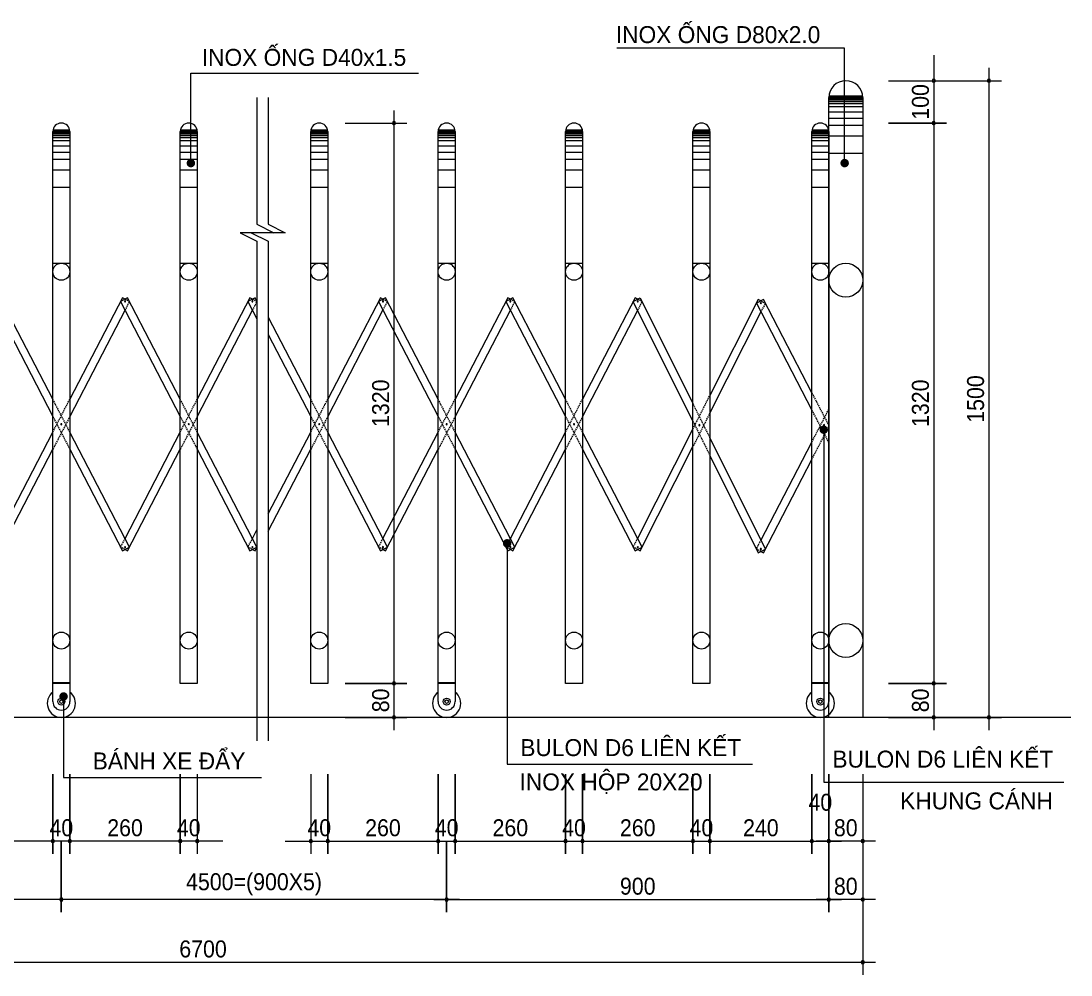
# Model space of a CAD drawing. Header units: millimetres. Extents: x 3688 to 22843, y 1964 to 12296.
# Drawn here: x 5335 to 7831, y 9958 to 12227 of the extents above; entities that cross this region are included whole.
import ezdxf

# ---------------------------------------------------------------- set-up
doc = ezdxf.new("R2010")
doc.units = ezdxf.units.MM
doc.linetypes.add('IMPORT-HIDDEN _9_', pattern=[4.6875, 3.125, -1.5625])
for name, color, linetype, lineweight in [('CTL_CHI TIET CONG XEP INOX_dwg-1', 7, 'Continuous', 18), ('dim', 7, 'Continuous', 18), ('hatch', 7, 'Continuous', 18), ('hatch-1', 7, 'IMPORT-HIDDEN _9_', 18), ('KHUNG CAT', 7, 'Continuous', 18), ('MAT-CAT', 7, 'Continuous', 18), ('NET CAT', 7, 'Continuous', 18), ('NET-THAY', 7, 'Continuous', 18), ('Text', 7, 'Continuous', 18), ('THAY', 7, 'Continuous', 18)]:
    doc.layers.add(name, color=color, linetype=linetype, lineweight=lineweight)
doc.styles.add('Arial', font='arial.ttf', dxfattribs={"width": 0.9, "height": 40.380656})
doc.styles.add('VNI-Aptima', font='', dxfattribs={"height": 40.380656})
doc.styles.get('VNI-Aptima').set_extended_font_data('VNI-Aptima')

# ---------------------------------------------------------------- blocks, each defined once
blk = doc.blocks.new('CTL_CHI TIET CONG XEP INOX_dwg__DotSmall-2645543-CHI TIẾT CHUNG-CẤU TẠO CỔNG XẾP')
at = {"layer": 'dim'}
for start, end in [(0, 180), (180, 0)]:
    blk.add_arc((4502.1, 8270), 3.79, start, end, dxfattribs=at)
blk = doc.blocks.new('CTL_CHI TIET CONG XEP INOX_dwg_mbbx-2645544-CHI TIẾT CHUNG-CẤU TẠO CỔNG XẾP')
at = {"layer": 'MAT-CAT'}
blk.add_line((4542.5, 10652.2), (4502.1, 10652.2), dxfattribs=at)
for radius in [8.08, 4.04]:
    blk.add_circle((4522.3, 10607.8), radius, dxfattribs=at)
blk.add_arc((4522.3, 10603.9), 33.5, 127.1232, 52.8768, dxfattribs=at)
at = {"layer": 'THAY'}
for p, q in [((4502.1, 10607.8), (4502.1, 10652.2)), ((4542.5, 10652.2), (4542.5, 10607.8))]:
    blk.add_line(p, q, dxfattribs=at)
blk.add_arc((4522.3, 10607.8), 20.2, 180, 0, dxfattribs=at)
blk = doc.blocks.new('CTL_CHI TIET CONG XEP INOX_dwg__DotSmall-2645548-CHI TIẾT CHUNG-CẤU TẠO CỔNG XẾP')
at = {"layer": 'hatch'}
for start, end in [(90, 270), (270, 90)]:
    blk.add_arc((6221.6, 11983.8), 3.79, start, end, dxfattribs=at)
blk = doc.blocks.new('CTL_CHI TIET CONG XEP INOX_dwg-2643804-CHI TIẾT CHUNG-CẤU TẠO CỔNG XẾP')
at = {"layer": 'Text'}
for points in [[(5738.7, 11878.5), (5741.4, 11878.9), (5743.8, 11879.9), (5745.9, 11881.5), (5747.5, 11883.6), (5748.5, 11886), (5748.8, 11888.6), (5748.5, 11891.2), (5747.5, 11893.7), (5745.9, 11895.7), (5743.8, 11897.4), (5741.4, 11898.4), (5738.7, 11898.7), (5736.1, 11898.4), (5733.7, 11897.4), (5731.6, 11895.7), (5730, 11893.7), (5729, 11891.2), (5728.6, 11888.6), (5729, 11886), (5730, 11883.6), (5731.6, 11881.5), (5733.7, 11879.9), (5736.1, 11878.9)], [(7293.1, 11878.5), (7295.7, 11878.9), (7298.2, 11879.9), (7300.3, 11881.5), (7301.9, 11883.6), (7302.9, 11886), (7303.2, 11888.6), (7302.9, 11891.2), (7301.9, 11893.7), (7300.3, 11895.7), (7298.2, 11897.4), (7295.7, 11898.4), (7293.1, 11898.7), (7290.5, 11898.4), (7288.1, 11897.4), (7286, 11895.7), (7284.4, 11893.7), (7283.4, 11891.2), (7283, 11888.6), (7283.4, 11886), (7284.4, 11883.6), (7286, 11881.5), (7288.1, 11879.9), (7290.5, 11878.9)], [(7243.4, 11244.5), (7246, 11244.9), (7248.4, 11245.9), (7250.5, 11247.5), (7252.1, 11249.6), (7253.1, 11252), (7253.5, 11254.6), (7253.1, 11257.2), (7252.1, 11259.7), (7250.5, 11261.7), (7248.4, 11263.4), (7246, 11264.4), (7243.4, 11264.7), (7240.8, 11264.4), (7238.3, 11263.4), (7236.2, 11261.7), (7234.6, 11259.7), (7233.6, 11257.2), (7233.3, 11254.6), (7233.6, 11252), (7234.6, 11249.6), (7236.2, 11247.5), (7238.3, 11245.9), (7240.8, 11244.9)], [(6490.6, 10974.3), (6493.2, 10974.6), (6495.7, 10975.7), (6497.8, 10977.3), (6499.4, 10979.3), (6500.4, 10981.8), (6500.7, 10984.4), (6500.4, 10987), (6499.4, 10989.4), (6497.8, 10991.5), (6495.7, 10993.1), (6493.2, 10994.1), (6490.6, 10994.5), (6488, 10994.1), (6485.6, 10993.1), (6483.5, 10991.5), (6481.9, 10989.4), (6480.9, 10987), (6480.5, 10984.4), (6480.9, 10981.8), (6481.9, 10979.3), (6483.5, 10977.3), (6485.6, 10975.7), (6488, 10974.6)], [(5436.2, 10610), (5438.8, 10610.3), (5441.2, 10611.4), (5443.3, 10613), (5444.9, 10615), (5445.9, 10617.5), (5446.3, 10620.1), (5445.9, 10622.7), (5444.9, 10625.1), (5443.3, 10627.2), (5441.2, 10628.8), (5438.8, 10629.8), (5436.2, 10630.2), (5433.5, 10629.8), (5431.1, 10628.8), (5429, 10627.2), (5427.4, 10625.1), (5426.4, 10622.7), (5426.1, 10620.1), (5426.4, 10617.5), (5427.4, 10615), (5429, 10613), (5431.1, 10611.4), (5433.5, 10610.3)]]:
    blk.add_hatch(color=256, dxfattribs=at).paths.add_polyline_path(points)
at = {"layer": 'dim'}
for p, q in [((7636.1, 12115), (7636.1, 10540.2)), ((7397.5, 12084.7), (7535.2, 12084.7)), ((7436.4, 12084.7), (7666.4, 12084.7)), ((7505, 12014.1), (7505, 10620.9)), ((7505, 10681.5), (7505, 10540.2)), ((7397.5, 10570.4), (7535.2, 10570.4)), ((7436.4, 10570.4), (7666.4, 10570.4)), ((5753.9, 10435.7), (5753.9, 10245.8)), ((6023.8, 10435.7), (6023.8, 10245.8)), ((7336.2, 10435.7), (7336.2, 10245.8)), ((7336.2, 10298.4), (7336.2, 10106.9)), ((5440.9, 10276.1), (5117.9, 10276.1)), ((5743.8, 10276.1), (5420.7, 10276.1)), ((6033.9, 10276.1), (6357, 10276.1)), ((6336.8, 10276.1), (6659.8, 10276.1)), ((6639.7, 10276.1), (6962.7, 10276.1)), ((6942.5, 10276.1), (7245.4, 10276.1)), ((7184.8, 10276.1), (7285.7, 10276.1)), ((7366.5, 10276.1), (7225.2, 10276.1)), ((5461.1, 10137.1), (4492, 10137.1)), ((6377.2, 10137.1), (5400.6, 10137.1)), ((6316.6, 10137.1), (7285.7, 10137.1)), ((7366.5, 10137.1), (7225.2, 10137.1)), ((7336.2, 10137.1), (7336.2, 9957.7)), ((4168.9, 9988), (7366.5, 9988))]:
    blk.add_line(p, q, dxfattribs=at)
at = {"layer": 'dim', "flags": 128}
for points in [[(7505, 12145.3), (7505, 12084.7), (7505, 11983.8), (7505, 11923.2)], [(7255.5, 10298.4), (7255.5, 10106.9), (7255.5, 10258.5)], [(5511.6, 10276.1), (5451, 10276.1), (5410.6, 10276.1), (5350.1, 10276.1)], [(5814.5, 10276.1), (5753.9, 10276.1), (5713.5, 10276.1), (5652.9, 10276.1)], [(5963.3, 10276.1), (6023.8, 10276.1), (6064.2, 10276.1), (6124.8, 10276.1)], [(6266.1, 10276.1), (6326.7, 10276.1), (6367.1, 10276.1), (6427.7, 10276.1)], [(6569, 10276.1), (6629.6, 10276.1), (6669.9, 10276.1), (6730.5, 10276.1)], [(6871.8, 10276.1), (6932.4, 10276.1), (6972.8, 10276.1), (7033.4, 10276.1)]]:
    blk.add_lwpolyline(points, dxfattribs=at)
for points in [[(7535.2, 11983.8), (7397.5, 11983.8)], [(7535.2, 10651.2), (7397.5, 10651.2)], [(5410.6, 10245.8), (5410.6, 10435.7)], [(5451, 10245.8), (5451, 10435.7)], [(5713.5, 10245.8), (5713.5, 10435.7)], [(6064.2, 10245.8), (6064.2, 10435.7)], [(6326.7, 10245.8), (6326.7, 10435.7)], [(6367.1, 10245.8), (6367.1, 10435.7)], [(6629.6, 10245.8), (6629.6, 10435.7)], [(6669.9, 10245.8), (6669.9, 10435.7)], [(6932.4, 10245.8), (6932.4, 10435.7)], [(6972.8, 10245.8), (6972.8, 10435.7)], [(7215.1, 10245.8), (7215.1, 10435.7)], [(7255.5, 10245.8), (7255.5, 10435.7)], [(5430.8, 10106.9), (5430.8, 10276.1)], [(6346.9, 10106.9), (6346.9, 10276.1)]]:
    blk.add_lwpolyline(points, close=True, dxfattribs=at)
at = {"layer": 'hatch'}
for p, q in [((7336.1, 12046.8), (7255.5, 12046.8)), ((7336.2, 12045.6), (7255.5, 12045.6)), ((7336.2, 12044.3), (7255.5, 12044.3)), ((7336.2, 12041.5), (7255.5, 12041.5)), ((7336.2, 12038.5), (7255.5, 12038.5)), ((7336.2, 12034.5), (7255.5, 12034.5)), ((7335.9, 12048), (7255.6, 12048)), ((6221.6, 12014.1), (6221.6, 10620.9)), ((7336.2, 12029.4), (7255.5, 12029.4)), ((7336.2, 12022.4), (7255.5, 12022.4)), ((7336.2, 12009.9), (7255.5, 12009.9)), ((6105.5, 11983.8), (6251.9, 11983.8)), ((7336.2, 11994.8), (7255.5, 11994.8)), ((5451, 11963.6), (5410.6, 11963.6)), ((5451, 11960.8), (5410.6, 11960.8)), ((5451, 11957.7), (5410.6, 11957.7)), ((5451, 11964.8), (5410.7, 11964.8)), ((5450.9, 11966), (5410.8, 11966)), ((5450.7, 11967.3), (5411, 11967.3)), ((5753.9, 11964.8), (5713.5, 11964.8)), ((5753.9, 11963.6), (5713.5, 11963.6)), ((5753.9, 11960.8), (5713.5, 11960.8)), ((5753.9, 11957.7), (5713.5, 11957.7)), ((5753.7, 11966), (5713.7, 11966)), ((5753.5, 11967.3), (5713.8, 11967.3)), ((6064.2, 11963.6), (6023.8, 11963.6)), ((6064.2, 11960.8), (6023.8, 11960.8)), ((6064.2, 11957.7), (6023.8, 11957.7)), ((6064.2, 11964.8), (6023.9, 11964.8)), ((6064.1, 11966), (6024, 11966)), ((6063.9, 11967.3), (6024.2, 11967.3)), ((6367.1, 11964.8), (6326.7, 11964.8)), ((6367.1, 11963.6), (6326.7, 11963.6)), ((6367.1, 11960.8), (6326.7, 11960.8)), ((6367.1, 11957.7), (6326.7, 11957.7)), ((6366.9, 11966), (6326.9, 11966)), ((6366.7, 11967.3), (6327, 11967.3)), ((6669.9, 11964.8), (6629.6, 11964.8)), ((6669.9, 11963.6), (6629.6, 11963.6)), ((6669.9, 11960.8), (6629.6, 11960.8)), ((6669.9, 11957.7), (6629.6, 11957.7)), ((6669.8, 11966), (6629.7, 11966)), ((6669.6, 11967.3), (6629.9, 11967.3)), ((6972.8, 11964.8), (6932.4, 11964.8)), ((6972.8, 11963.6), (6932.4, 11963.6)), ((6972.8, 11960.8), (6932.4, 11960.8)), ((6972.8, 11957.7), (6932.4, 11957.7)), ((6972.6, 11966), (6932.6, 11966)), ((6972.4, 11967.3), (6932.8, 11967.3)), ((7255.5, 11964.8), (7215.1, 11964.8)), ((7255.5, 11963.6), (7215.1, 11963.6)), ((7255.5, 11960.8), (7215.1, 11960.8)), ((7255.5, 11957.7), (7215.1, 11957.7)), ((7255.3, 11966), (7215.2, 11966)), ((7255.1, 11967.3), (7215.4, 11967.3)), ((7336.2, 11977.8), (7255.5, 11977.8)), ((5451, 11953.7), (5410.6, 11953.7)), ((5451, 11948.7), (5410.6, 11948.7)), ((5451, 11941.6), (5410.6, 11941.6)), ((5753.9, 11953.7), (5713.5, 11953.7)), ((5753.9, 11948.7), (5713.5, 11948.7)), ((5753.9, 11941.6), (5713.5, 11941.6)), ((6064.2, 11953.7), (6023.8, 11953.7)), ((6064.2, 11948.7), (6023.8, 11948.7)), ((6064.2, 11941.6), (6023.8, 11941.6)), ((6367.1, 11953.7), (6326.7, 11953.7)), ((6367.1, 11948.7), (6326.7, 11948.7)), ((6367.1, 11941.6), (6326.7, 11941.6)), ((6669.9, 11953.7), (6629.6, 11953.7)), ((6669.9, 11948.7), (6629.6, 11948.7)), ((6669.9, 11941.6), (6629.6, 11941.6)), ((6972.8, 11953.7), (6932.4, 11953.7)), ((6972.8, 11948.7), (6932.4, 11948.7)), ((6972.8, 11941.6), (6932.4, 11941.6)), ((7255.5, 11953.7), (7215.1, 11953.7)), ((7255.5, 11948.7), (7215.1, 11948.7)), ((7255.5, 11941.6), (7215.1, 11941.6)), ((7336.2, 11952.5), (7255.5, 11952.5)), ((5451, 11929.2), (5410.6, 11929.2)), ((5451, 11914.1), (5410.6, 11914.1)), ((5753.9, 11929.2), (5713.5, 11929.2)), ((5753.9, 11914.1), (5713.5, 11914.1)), ((6064.2, 11929.2), (6023.8, 11929.2)), ((6064.2, 11914.1), (6023.8, 11914.1)), ((6367.1, 11929.2), (6326.7, 11929.2)), ((6367.1, 11914.1), (6326.7, 11914.1)), ((6669.9, 11929.2), (6629.6, 11929.2)), ((6669.9, 11914.1), (6629.6, 11914.1)), ((6972.8, 11929.2), (6932.4, 11929.2)), ((6972.8, 11914.1), (6932.4, 11914.1)), ((7255.5, 11929.2), (7215.1, 11929.2)), ((7255.5, 11914.1), (7215.1, 11914.1)), ((7336.2, 11911.4), (7255.5, 11911.4)), ((5451, 11897.1), (5410.6, 11897.1)), ((5753.9, 11897.1), (5713.5, 11897.1)), ((6064.2, 11897.1), (6023.8, 11897.1)), ((6367.1, 11897.1), (6326.7, 11897.1)), ((6669.9, 11897.1), (6629.6, 11897.1)), ((6972.8, 11897.1), (6932.4, 11897.1)), ((7255.5, 11897.1), (7215.1, 11897.1)), ((5451, 11871.7), (5410.6, 11871.7)), ((5753.9, 11871.7), (5713.5, 11871.7)), ((6064.2, 11871.7), (6023.8, 11871.7)), ((6367.1, 11871.7), (6326.7, 11871.7)), ((6669.9, 11871.7), (6629.6, 11871.7)), ((6972.8, 11871.7), (6932.4, 11871.7)), ((7255.5, 11871.7), (7215.1, 11871.7)), ((5451, 11830.6), (5410.6, 11830.6)), ((5753.9, 11830.6), (5713.5, 11830.6)), ((6064.2, 11830.6), (6023.8, 11830.6)), ((6367.1, 11830.6), (6326.7, 11830.6)), ((6669.9, 11830.6), (6629.6, 11830.6)), ((6972.8, 11830.6), (6932.4, 11830.6)), ((7255.5, 11830.6), (7215.1, 11830.6)), ((6221.6, 10681.5), (6221.6, 10540.2)), ((6105.5, 10570.4), (6251.9, 10570.4))]:
    blk.add_line(p, q, dxfattribs=at)
at = {"layer": 'hatch', "flags": 128}
blk.add_lwpolyline([(6251.9, 10651.2), (6105.5, 10651.2)], close=True, dxfattribs=at)
at = {"layer": 'hatch-1'}
for p, q in [((6932.4, 11256.3), (6972.8, 11336.3)), ((7215.1, 11342.1), (7255.5, 11264.1)), ((5410.6, 11249.1), (5451, 11327)), ((5451, 11249.1), (5410.6, 11327)), ((5713.5, 11249.1), (5753.9, 11327)), ((5753.9, 11249.1), (5713.5, 11327)), ((6023.8, 11249.1), (6064.2, 11327)), ((6064.2, 11249.1), (6023.8, 11327)), ((6326.7, 11249.1), (6367.1, 11327)), ((6367.1, 11249.1), (6326.7, 11327)), ((6629.6, 11249.1), (6669.9, 11327)), ((6669.9, 11249.1), (6629.6, 11327)), ((6972.8, 11235.8), (6932.4, 11317)), ((5451, 11285.9), (5410.6, 11208)), ((5410.6, 11285.9), (5451, 11208)), ((5753.9, 11285.9), (5713.5, 11208)), ((5713.5, 11285.9), (5753.9, 11208)), ((6064.2, 11285.9), (6023.8, 11208)), ((6023.8, 11285.9), (6064.2, 11208)), ((6367.1, 11285.9), (6326.7, 11208)), ((6326.7, 11285.9), (6367.1, 11208)), ((6669.9, 11285.9), (6629.6, 11208)), ((6629.6, 11285.9), (6669.9, 11208)), ((6972.8, 11294.6), (6932.4, 11214.5)), ((7215.1, 11225.2), (7255.5, 11303.1)), ((7215.1, 11301), (7255.5, 11223)), ((6932.4, 11274.5), (6972.8, 11193.3)), ((7215.1, 11184.1), (7255.5, 11262))]:
    blk.add_line(p, q, dxfattribs=at)
at = {"layer": 'hatch-1', "flags": 128}
for points in [[(5582.3, 11565.4), (5592.9, 11559.8), (5582.3, 11539.3)], [(5885.1, 11565.4), (5895.8, 11559.8), (5885.1, 11539.3)], [(6195.5, 11565.4), (6206.1, 11559.8), (6195.5, 11539.3)], [(6498.3, 11565.4), (6509, 11559.8), (6498.3, 11539.3)], [(6801.2, 11565.4), (6811.8, 11559.8), (6801.2, 11539.3)], [(7093.9, 11560.9), (7104.6, 11555.4), (7093.9, 11534.9)], [(5582.3, 10969.7), (5571.6, 10975.2), (5582.3, 10995.7)], [(5885.1, 10969.7), (5874.5, 10975.2), (5885.1, 10995.7)], [(6195.5, 10969.7), (6184.8, 10975.2), (6195.5, 10995.7)], [(6498.3, 10969.7), (6487.7, 10975.2), (6498.3, 10995.7)], [(6801.2, 10969.7), (6790.5, 10975.2), (6801, 10996)], [(7093.9, 10965.2), (7083.3, 10970.8), (7093.9, 10991.3)]]:
    blk.add_lwpolyline(points, dxfattribs=at)
at = {"layer": 'KHUNG CAT', "flags": 128}
for points in [[(5896, 12044.3), (5896, 11743.2), (5936.4, 11723), (5855.6, 11723), (5896, 11702.8), (5896, 10514.4)], [(5922.9, 12044.3), (5922.9, 11743.2), (5963.3, 11723), (5882.5, 11723), (5922.9, 11702.8), (5922.9, 10514.4)]]:
    blk.add_lwpolyline(points, dxfattribs=at)
at = {"layer": 'MAT-CAT'}
for p, q in [((5582.3, 11539.3), (5451, 11285.9)), ((5885.1, 11539.3), (5753.9, 11285.9)), ((6195.5, 11539.3), (6064.2, 11285.9)), ((6498.3, 11539.3), (6367.1, 11285.9)), ((6801.2, 11539.3), (6669.9, 11285.9)), ((7093.9, 11534.9), (6972.8, 11294.6)), ((5922.9, 11521.9), (6023.8, 11327)), ((5922.9, 11480.8), (6023.8, 11285.9)), ((5279.4, 10995.7), (5410.6, 11249.1)), ((5582.3, 10995.7), (5713.5, 11249.1)), ((5922.9, 11054.3), (6023.8, 11249.1)), ((6195.5, 10995.7), (6326.7, 11249.1)), ((6498.3, 10995.7), (6629.6, 11249.1)), ((6932.4, 11256.3), (6801, 10996)), ((7093.9, 10991.3), (7215.1, 11225.2)), ((5922.9, 11013.1), (6023.8, 11208)), ((5885.1, 10995.7), (5896, 11016.7))]:
    blk.add_line(p, q, dxfattribs=at)
at = {"layer": 'MAT-CAT', "flags": 128}
for points in [[(5410.6, 11327), (5285.6, 11568.5), (5268.8, 11559.8), (5410.6, 11285.9)], [(5582.3, 11565.4), (5576.1, 11568.5), (5451, 11327)], [(5713.5, 11327), (5588.4, 11568.5), (5571.6, 11559.8), (5713.5, 11285.9)], [(5885.1, 11565.4), (5879, 11568.5), (5753.9, 11327)], [(5896, 11559.4), (5891.3, 11568.5), (5874.5, 11559.8), (5896, 11518.3)], [(6195.5, 11565.4), (6189.3, 11568.5), (6064.2, 11327)], [(6326.7, 11327), (6201.6, 11568.5), (6184.8, 11559.8), (6326.7, 11285.9)], [(6498.3, 11565.4), (6492.2, 11568.5), (6367.1, 11327)], [(6629.6, 11327), (6504.5, 11568.5), (6487.7, 11559.8), (6629.6, 11285.9)], [(6801.2, 11565.4), (6795, 11568.5), (6669.9, 11327)], [(6932.4, 11274.5), (6790.5, 11559.8), (6807.3, 11568.5), (6932.4, 11317)], [(7093.9, 11560.9), (7087.8, 11564.1), (6972.8, 11336.3)], [(7215.1, 11342.1), (7100.1, 11564.1), (7083.3, 11555.4), (7215.1, 11301)], [(5451, 11208), (5576.1, 10966.5), (5592.9, 10975.2), (5451, 11249.1)], [(5753.9, 11208), (5879, 10966.5), (5895.8, 10975.2), (5753.9, 11249.1)], [(6064.2, 11208), (6189.3, 10966.5), (6206.1, 10975.2), (6064.2, 11249.1)], [(6367.1, 11208), (6492.2, 10966.5), (6509, 10975.2), (6367.1, 11249.1)], [(6669.9, 11208), (6795, 10966.5), (6811.8, 10975.2), (6669.9, 11249.1)], [(6972.8, 11193.3), (7087.8, 10962.1), (7104.6, 10970.8), (6972.8, 11235.8)], [(6801.2, 10969.7), (6807.3, 10966.5), (6932.4, 11214.5)], [(5279.4, 10969.7), (5285.6, 10966.5), (5410.6, 11208)], [(5582.3, 10969.7), (5588.4, 10966.5), (5713.5, 11208)], [(6195.5, 10969.7), (6201.6, 10966.5), (6326.7, 11208)], [(6498.3, 10969.7), (6504.5, 10966.5), (6629.6, 11208)], [(7093.9, 10965.2), (7100.1, 10962.1), (7215.1, 11184.1)], [(5885.1, 10969.7), (5891.3, 10966.5), (5896, 10975.6)]]:
    blk.add_lwpolyline(points, dxfattribs=at)
at = {"layer": 'MAT-CAT'}
for centre, start, end in [((5582.3, 11559.8), 0, 180), ((5582.3, 11559.8), 180, 0), ((5885.1, 11559.8), 0, 180), ((5885.1, 11559.8), 180, 0), ((6195.5, 11559.8), 0, 180), ((6195.5, 11559.8), 180, 0), ((6498.3, 11559.8), 0, 180), ((6498.3, 11559.8), 180, 0), ((6801.2, 11559.8), 0, 180), ((6801.2, 11559.8), 180, 0), ((7093.9, 11555.4), 0, 180), ((7093.9, 11555.4), 180, 0), ((5430.8, 11267.5), 0, 180), ((5430.8, 11267.5), 180, 0), ((5733.7, 11267.5), 0, 180), ((5733.7, 11267.5), 180, 0), ((6044, 11267.5), 0, 180), ((6044, 11267.5), 180, 0), ((6346.9, 11267.5), 0, 180), ((6346.9, 11267.5), 180, 0), ((6649.7, 11267.5), 0, 180), ((6649.7, 11267.5), 180, 0), ((6947.7, 11265.4), 0, 180), ((6947.7, 11265.4), 180, 0), ((7244.1, 11265.4), 0, 180), ((7244.1, 11265.4), 180, 0), ((5582.3, 10975.2), 0, 180), ((5582.3, 10975.2), 180, 0), ((5885.1, 10975.2), 0, 180), ((5885.1, 10975.2), 180, 0), ((6195.5, 10975.2), 0, 180), ((6195.5, 10975.2), 180, 0), ((6498.3, 10975.2), 0, 180), ((6498.3, 10975.2), 180, 0), ((6801.2, 10975.2), 0, 180), ((6801.2, 10975.2), 180, 0), ((7093.9, 10970.8), 0, 180), ((7093.9, 10970.8), 180, 0)]:
    blk.add_arc(centre, 1.26, start, end, dxfattribs=at)
at = {"layer": 'NET CAT'}
blk.add_line((7831.2, 10570.4), (3688.3, 10570.4), dxfattribs=at)
at = {"layer": 'NET CAT', "flags": 128}
for points in [[(7336.2, 12044.3), (7336.2, 10570.4), (7255.5, 10570.4), (7255.5, 12044.3)], [(5451, 11963.6), (5451, 10651.2), (5410.6, 10651.2), (5410.6, 11963.6)], [(5753.9, 11963.6), (5753.9, 10651.2), (5713.5, 10651.2), (5713.5, 11963.6)], [(6064.2, 11963.6), (6064.2, 10651.2), (6023.8, 10651.2), (6023.8, 11963.6)], [(6367.1, 11963.6), (6367.1, 10651.2), (6326.7, 10651.2), (6326.7, 11963.6)], [(6669.9, 11963.6), (6669.9, 10651.2), (6629.6, 10651.2), (6629.6, 11963.6)], [(6972.8, 11963.6), (6972.8, 10651.2), (6932.4, 10651.2), (6932.4, 11963.6)], [(7255.5, 11963.6), (7255.5, 10651.2), (7215.1, 10651.2), (7215.1, 11963.6)]]:
    blk.add_lwpolyline(points, dxfattribs=at)
at = {"layer": 'NET CAT'}
for centre, radius in [((7295.8, 12044.3), 40.4), ((5430.8, 11963.6), 20.2), ((5733.7, 11963.6), 20.2), ((6044, 11963.6), 20.2), ((6346.9, 11963.6), 20.2), ((6649.7, 11963.6), 20.2), ((6952.6, 11963.6), 20.2), ((7235.3, 11963.6), 20.2)]:
    blk.add_arc(centre, radius, 0, 180, dxfattribs=at)
at = {"layer": 'NET-THAY'}
for p, q in [((5410.6, 11650.6), (5451, 11650.6)), ((5713.5, 11650.6), (5753.9, 11650.6)), ((6023.8, 11650.6), (6064.2, 11650.6)), ((6326.7, 11650.6), (6367.1, 11650.6)), ((6629.6, 11650.6), (6669.9, 11650.6)), ((6932.4, 11650.6), (6972.8, 11650.6)), ((7215.1, 11650.6), (7255.5, 11650.6))]:
    blk.add_line(p, q, dxfattribs=at)
for centre, radius in [((5430.8, 11630.4), 20.2), ((5733.7, 11630.4), 20.2), ((6044, 11630.4), 20.2), ((6346.9, 11630.4), 20.2), ((6649.7, 11630.4), 20.2), ((6952.6, 11630.4), 20.2), ((7235.3, 11630.4), 20.2), ((7295.8, 11610.2), 40.4), ((7295.8, 10753.1), 40.4), ((5430.8, 10753.1), 20.2), ((5733.7, 10753.1), 20.2), ((6044, 10753.1), 20.2), ((6346.9, 10753.1), 20.2), ((6649.7, 10753.1), 20.2), ((6952.6, 10753.1), 20.2), ((7235.3, 10753.1), 20.2)]:
    blk.add_circle(centre, radius, dxfattribs=at)
at = {"layer": 'Text', "flags": 128}
for points in [[(7293.1, 11898.7), (7293.1, 12162.1), (6751.5, 12162.1)], [(5738.7, 11898.7), (5738.7, 12102.9), (6280.2, 12102.9)], [(7243.4, 11244.5), (7243.4, 10416.6), (7813.9, 10416.6)], [(6490.6, 10974.3), (6490.6, 10458.9), (7073.8, 10458.9)], [(5436.2, 10610), (5436.2, 10427.2), (5906.7, 10427.2)]]:
    blk.add_lwpolyline(points, dxfattribs=at)
for name, p, rotation in [('CTL_CHI TIET CONG XEP INOX_dwg__DotSmall-2645543-CHI TIẾT CHUNG-CẤU TẠO CỔNG XẾP', (-765, 16586.8), 270), ('CTL_CHI TIET CONG XEP INOX_dwg__DotSmall-2645543-CHI TIẾT CHUNG-CẤU TẠO CỔNG XẾP', (15906, 7582.6), 90), ('CTL_CHI TIET CONG XEP INOX_dwg__DotSmall-2645543-CHI TIẾT CHUNG-CẤU TẠO CỔNG XẾP', (15774.9, 7481.7), 90), ('CTL_CHI TIET CONG XEP INOX_dwg__DotSmall-2645543-CHI TIẾT CHUNG-CẤU TẠO CỔNG XẾP', (15774.9, 7481.7), 90), ('CTL_CHI TIET CONG XEP INOX_dwg__DotSmall-2645548-CHI TIẾT CHUNG-CẤU TẠO CỔNG XẾP', (12443.3, 22635), 180), ('CTL_CHI TIET CONG XEP INOX_dwg__DotSmall-2645543-CHI TIẾT CHUNG-CẤU TẠO CỔNG XẾP', (-765, 15153.3), 270), ('CTL_CHI TIET CONG XEP INOX_dwg__DotSmall-2645543-CHI TIẾT CHUNG-CẤU TẠO CỔNG XẾP', (15774.9, 6149.1), 90), ('CTL_CHI TIET CONG XEP INOX_dwg__DotSmall-2645548-CHI TIẾT CHUNG-CẤU TẠO CỔNG XẾP', (12443.3, 22554.2), 180), ('CTL_CHI TIET CONG XEP INOX_dwg__DotSmall-2645543-CHI TIẾT CHUNG-CẤU TẠO CỔNG XẾP', (-765, 15072.5), 270), ('CTL_CHI TIET CONG XEP INOX_dwg__DotSmall-2645543-CHI TIẾT CHUNG-CẤU TẠO CỔNG XẾP', (-633.9, 15072.5), 270), ('CTL_CHI TIET CONG XEP INOX_dwg__DotSmall-2645543-CHI TIẾT CHUNG-CẤU TẠO CỔNG XẾP', (9953.1, 18546.1), 180), ('CTL_CHI TIET CONG XEP INOX_dwg__DotSmall-2645543-CHI TIẾT CHUNG-CẤU TẠO CỔNG XẾP', (9953.1, 18546.1), 180), ('CTL_CHI TIET CONG XEP INOX_dwg__DotSmall-2645543-CHI TIẾT CHUNG-CẤU TẠO CỔNG XẾP', (10256, 18546.1), 180), ('CTL_CHI TIET CONG XEP INOX_dwg__DotSmall-2645543-CHI TIẾT CHUNG-CẤU TẠO CỔNG XẾP', (10566.3, 18546.1), 180), ('CTL_CHI TIET CONG XEP INOX_dwg__DotSmall-2645543-CHI TIẾT CHUNG-CẤU TẠO CỔNG XẾP', (10566.3, 18546.1), 180), ('CTL_CHI TIET CONG XEP INOX_dwg__DotSmall-2645543-CHI TIẾT CHUNG-CẤU TẠO CỔNG XẾP', (10869.2, 18546.1), 180), ('CTL_CHI TIET CONG XEP INOX_dwg__DotSmall-2645543-CHI TIẾT CHUNG-CẤU TẠO CỔNG XẾP', (10869.2, 18546.1), 180), ('CTL_CHI TIET CONG XEP INOX_dwg__DotSmall-2645543-CHI TIẾT CHUNG-CẤU TẠO CỔNG XẾP', (11172, 18546.1), 180), ('CTL_CHI TIET CONG XEP INOX_dwg__DotSmall-2645543-CHI TIẾT CHUNG-CẤU TẠO CỔNG XẾP', (11172, 18546.1), 180), ('CTL_CHI TIET CONG XEP INOX_dwg__DotSmall-2645543-CHI TIẾT CHUNG-CẤU TẠO CỔNG XẾP', (11474.9, 18546.1), 180), ('CTL_CHI TIET CONG XEP INOX_dwg__DotSmall-2645543-CHI TIẾT CHUNG-CẤU TẠO CỔNG XẾP', (11474.9, 18546.1), 180), ('CTL_CHI TIET CONG XEP INOX_dwg__DotSmall-2645543-CHI TIẾT CHUNG-CẤU TẠO CỔNG XẾP', (11717.2, 18546.1), 180), ('CTL_CHI TIET CONG XEP INOX_dwg__DotSmall-2645543-CHI TIẾT CHUNG-CẤU TẠO CỔNG XẾP', (11757.5, 18546.1), 180), ('CTL_CHI TIET CONG XEP INOX_dwg__DotSmall-2645543-CHI TIẾT CHUNG-CẤU TẠO CỔNG XẾP', (9932.9, 18407.1), 180), ('CTL_CHI TIET CONG XEP INOX_dwg__DotSmall-2645543-CHI TIẾT CHUNG-CẤU TẠO CỔNG XẾP', (10849, 18407.1), 180), ('CTL_CHI TIET CONG XEP INOX_dwg__DotSmall-2645543-CHI TIẾT CHUNG-CẤU TẠO CỔNG XẾP', (11757.5, 18407.1), 180)]:
    blk.add_blockref(name, p, dxfattribs=dict(rotation=rotation))
for name, p in [('CTL_CHI TIET CONG XEP INOX_dwg__DotSmall-2645548-CHI TIẾT CHUNG-CẤU TẠO CỔNG XẾP', (0, 0)), ('CTL_CHI TIET CONG XEP INOX_dwg_mbbx-2645544-CHI TIẾT CHUNG-CẤU TẠO CỔNG XẾP', (908.6, 0)), ('CTL_CHI TIET CONG XEP INOX_dwg__DotSmall-2645548-CHI TIẾT CHUNG-CẤU TẠO CỔNG XẾP', (0, -1332.6)), ('CTL_CHI TIET CONG XEP INOX_dwg_mbbx-2645544-CHI TIẾT CHUNG-CẤU TẠO CỔNG XẾP', (1824.6, 0)), ('CTL_CHI TIET CONG XEP INOX_dwg_mbbx-2645544-CHI TIẾT CHUNG-CẤU TẠO CỔNG XẾP', (2713, 0)), ('CTL_CHI TIET CONG XEP INOX_dwg__DotSmall-2645543-CHI TIẾT CHUNG-CẤU TẠO CỔNG XẾP', (908.6, 2006.2)), ('CTL_CHI TIET CONG XEP INOX_dwg__DotSmall-2645543-CHI TIẾT CHUNG-CẤU TẠO CỔNG XẾP', (908.6, 2006.2)), ('CTL_CHI TIET CONG XEP INOX_dwg__DotSmall-2645543-CHI TIẾT CHUNG-CẤU TẠO CỔNG XẾP', (1211.4, 2006.2)), ('CTL_CHI TIET CONG XEP INOX_dwg__DotSmall-2645543-CHI TIẾT CHUNG-CẤU TẠO CỔNG XẾP', (1211.4, 2006.2)), ('CTL_CHI TIET CONG XEP INOX_dwg__DotSmall-2645543-CHI TIẾT CHUNG-CẤU TẠO CỔNG XẾP', (1521.8, 2006.2)), ('CTL_CHI TIET CONG XEP INOX_dwg__DotSmall-2645543-CHI TIẾT CHUNG-CẤU TẠO CỔNG XẾP', (1824.6, 2006.2)), ('CTL_CHI TIET CONG XEP INOX_dwg__DotSmall-2645543-CHI TIẾT CHUNG-CẤU TẠO CỔNG XẾP', (1824.6, 2006.2)), ('CTL_CHI TIET CONG XEP INOX_dwg__DotSmall-2645543-CHI TIẾT CHUNG-CẤU TẠO CỔNG XẾP', (2127.5, 2006.2)), ('CTL_CHI TIET CONG XEP INOX_dwg__DotSmall-2645543-CHI TIẾT CHUNG-CẤU TẠO CỔNG XẾP', (2127.5, 2006.2)), ('CTL_CHI TIET CONG XEP INOX_dwg__DotSmall-2645543-CHI TIẾT CHUNG-CẤU TẠO CỔNG XẾP', (2430.3, 2006.2)), ('CTL_CHI TIET CONG XEP INOX_dwg__DotSmall-2645543-CHI TIẾT CHUNG-CẤU TẠO CỔNG XẾP', (2430.3, 2006.2)), ('CTL_CHI TIET CONG XEP INOX_dwg__DotSmall-2645543-CHI TIẾT CHUNG-CẤU TẠO CỔNG XẾP', (2713, 2006.2)), ('CTL_CHI TIET CONG XEP INOX_dwg__DotSmall-2645543-CHI TIẾT CHUNG-CẤU TẠO CỔNG XẾP', (2753.4, 2006.2)), ('CTL_CHI TIET CONG XEP INOX_dwg__DotSmall-2645543-CHI TIẾT CHUNG-CẤU TẠO CỔNG XẾP', (2834.1, 2006.2)), ('CTL_CHI TIET CONG XEP INOX_dwg__DotSmall-2645543-CHI TIẾT CHUNG-CẤU TẠO CỔNG XẾP', (928.8, 1867.2)), ('CTL_CHI TIET CONG XEP INOX_dwg__DotSmall-2645543-CHI TIẾT CHUNG-CẤU TẠO CỔNG XẾP', (1844.8, 1867.2)), ('CTL_CHI TIET CONG XEP INOX_dwg__DotSmall-2645543-CHI TIẾT CHUNG-CẤU TẠO CỔNG XẾP', (2753.4, 1867.2)), ('CTL_CHI TIET CONG XEP INOX_dwg__DotSmall-2645543-CHI TIẾT CHUNG-CẤU TẠO CỔNG XẾP', (2834.1, 1867.2)), ('CTL_CHI TIET CONG XEP INOX_dwg__DotSmall-2645543-CHI TIẾT CHUNG-CẤU TẠO CỔNG XẾP', (2834.1, 1718))]:
    blk.add_blockref(name, p)
at = {"layer": 'dim', "char_height": 40.38, "attachment_point": 2, "rotation": 90, "line_spacing_factor": 0.941778, "style": 'Arial'}
for s, insert, width in [('100', (7453, 12034.2), 100.854), ('1320', (7453, 11317.5), 134.472), ('1500', (7584.1, 11327.6), 134.472), ('80', (7453, 10610.8), 67.236)]:
    blk.add_mtext(s, dxfattribs=dict(at, insert=insert, width=width))
at = {"layer": 'dim', "attachment_point": 2, "line_spacing_factor": 0.941778, "style": 'Arial'}
for s, insert, char_height, width in [('40', (7235.3, 10388.7), 40.38, 67.236), ('40', (5430.8, 10328.1), 40.38, 67.236), ('260', (5582.3, 10328.1), 40.38, 100.854), ('40', (5733.7, 10328.1), 40.38, 67.236), ('40', (6044, 10328.1), 40.38, 67.236), ('260', (6195.5, 10328.1), 40.38, 100.854), ('40', (6346.9, 10328.1), 40.38, 67.236), ('260', (6498.3, 10328.1), 40.38, 100.854), ('40', (6649.7, 10328.1), 40.38, 67.236), ('260', (6801.2, 10328.1), 40.38, 100.854), ('40', (6952.6, 10328.1), 40.38, 67.236), ('240', (7093.9, 10328.1), 40.38, 100.854), ('80', (7295.8, 10328.1), 40.38, 67.236), ('4500=(900X5)', (5888.9, 10199.7), 40.381, 383.64), ('900', (6801.2, 10189.1), 40.38, 100.854), ('80', (7295.8, 10189.1), 40.38, 67.236), ('6700', (5767.7, 10039.9), 40.38, 134.472)]:
    blk.add_mtext(s, dxfattribs=dict(at, insert=insert, char_height=char_height, width=width))
at = {"layer": 'hatch', "char_height": 40.38, "attachment_point": 2, "rotation": 90, "line_spacing_factor": 0.941778, "style": 'Arial'}
for s, insert, width in [('1320', (6169.7, 11317.5), 134.472), ('80', (6169.7, 10610.8), 67.236)]:
    blk.add_mtext(s, dxfattribs=dict(at, insert=insert, width=width))
at = {"layer": 'Text', "char_height": 40.381, "attachment_point": 1, "line_spacing_factor": 1.188941, "style": 'VNI-Aptima'}
for s, insert, width in [('INOX OÁNG D80x2.0', (6749.1, 12214.4), 642.428), ('INOX OÁNG D40x1.5', (5764.7, 12160.3), 642.428), ('BULON D6 LIEÂN KEÁT', (6522, 10518.7), 678.205), ('BAÙNH XE ÑAÅY', (5505.3, 10487), 489.469), ('BULON D6 LIEÂN KEÁT', (7264, 10491.3), 678.205), ('INOX HOÄP 20X20', (6520.1, 10437.1), 558.43), ('KHUNG CAÙNH', (7425.1, 10392), 489.988)]:
    blk.add_mtext(s, dxfattribs=dict(at, insert=insert, width=width))

msp = doc.modelspace()

# ---------------------------------------------------------------- block references
at = {"layer": 'CTL_CHI TIET CONG XEP INOX_dwg-1'}
msp.add_blockref('CTL_CHI TIET CONG XEP INOX_dwg-2643804-CHI TIẾT CHUNG-CẤU TẠO CỔNG XẾP', (0, 0), dxfattribs=at)

doc.saveas('drawing.dxf')
